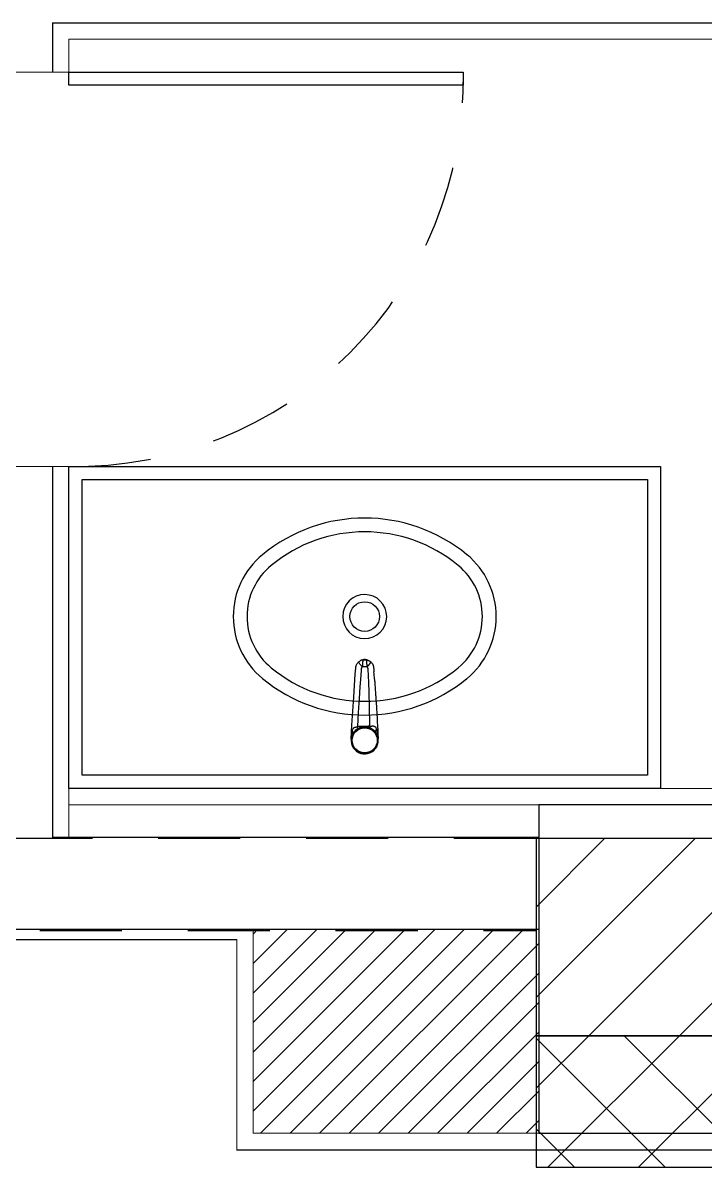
# Model space of a CAD drawing. Header units: millimetres. Extents: x 188.6 to 263.2, y 40.1 to 120.1.
# Drawn here: x 220.759 to 221.797, y 108.808 to 110.549 of the extents above; entities that cross this region are included whole.
import ezdxf

# ---------------------------------------------------------------- set-up
doc = ezdxf.new("R2010")
doc.units = ezdxf.units.MM
doc.linetypes.add('_XREF_APTOS 1003 E 1004$0$HIDDEN2', pattern=[0.1875, 0.125, -0.0625])
doc.linetypes.add('HIDDEN2', pattern=[0.1875, 0.125, -0.0625])
for name, color, linetype in [('_XREF_APTOS 1003 E 1004$0$A-MC-ALVENARIA', 7, 'Continuous'), ('_XREF_APTOS 1003 E 1004$0$E-MC-ESQUADRIAS', 2, 'Continuous'), ('_XREF_APTOS 1003 E 1004$0$L-MC-LAYOUT MOLHADO', 4, 'Continuous'), ('_XREF_APTOS 1003 E 1004$0$P-MC-PILAR', 3, 'Continuous'), ('_XREF_APTOS 1003 E 1004$0$V-MC-VISTA2', 1, 'Continuous'), ('ARQ', 8, 'Continuous'), ('ESTR-PILARES', 11, 'Continuous'), ('ESTR-VIGAS', 11, 'HIDDEN2'), ('ESTRUTURA', 7, 'Continuous')]:
    doc.layers.add(name, color=color, linetype=linetype)
doc.layers.add('_XREF_APTOS 1003 E 1004$0$R-MC-REBOCO', color=1, linetype='Continuous', lineweight=5)

# ---------------------------------------------------------------- blocks, each defined once
blk = doc.blocks.new('A$C1BFF5DEF')
at = {"layer": '_XREF_APTOS 1003 E 1004$0$R-MC-REBOCO'}
h = blk.add_hatch(dxfattribs=at)
h.set_pattern_fill('ANSI31', color=8, scale=0.01)
h.set_pattern_definition([(45, (-2100.62498, -1444.67065), (-0.0224506403, 0.0224506403), [])])
h.paths.add_polyline_path([(22.2207, 0.1149), (22.2207, -0.1951), (22.6553, -0.1951), (22.6553, 0.1149)])
at = {"layer": '_XREF_APTOS 1003 E 1004$0$A-MC-ALVENARIA', "color": 8}
for p, q in [((21.9153, 1.495), (24.4053, 1.495)), ((21.9153, 1.495), (21.9153, 1.42)), ((21.9153, 0.82), (21.9153, 0.2549)), ((22.655, 0.2549), (21.9153, 0.2549)), ((22.655, 0.1149), (21.7003, 0.1149))]:
    blk.add_line(p, q, dxfattribs=at)
at = {"layer": '_XREF_APTOS 1003 E 1004$0$E-MC-ESQUADRIAS', "color": 8}
for p, q in [((21.9403, 1.42), (22.5403, 1.42)), ((21.9403, 1.4), (21.9403, 1.42)), ((22.5403, 1.4), (21.9403, 1.4))]:
    blk.add_line(p, q, dxfattribs=at)
at = {"layer": '_XREF_APTOS 1003 E 1004$0$E-MC-ESQUADRIAS', "color": 8, "linetype": '_XREF_APTOS 1003 E 1004$0$HIDDEN2'}
blk.add_arc((21.9503, 1.41), 0.5901, 269.029, 0.971, dxfattribs=at)
at = {"layer": '_XREF_APTOS 1003 E 1004$0$L-MC-LAYOUT MOLHADO', "color": 8}
for p, q in [((21.9403, 0.8199), (22.8403, 0.8199)), ((21.9403, 0.3299), (21.9403, 0.8199)), ((22.8403, 0.8199), (22.8403, 0.3299)), ((21.9603, 0.7999), (22.8203, 0.7999)), ((21.9603, 0.3499), (21.9603, 0.7999)), ((22.8203, 0.7999), (22.8203, 0.3499)), ((22.381, 0.5223), (22.3814, 0.5226)), ((22.3814, 0.5226), (22.3818, 0.5229)), ((22.3818, 0.5229), (22.3822, 0.5232)), ((22.3822, 0.5232), (22.3823, 0.5233)), ((22.3823, 0.5233), (22.3824, 0.5234)), ((22.3824, 0.5234), (22.3825, 0.5235)), ((22.3825, 0.5235), (22.3826, 0.5236)), ((22.3826, 0.5236), (22.3827, 0.5236)), ((22.3827, 0.5236), (22.3827, 0.5236)), ((22.3827, 0.5236), (22.3827, 0.5236)), ((22.3827, 0.5236), (22.3827, 0.5236)), ((22.3827, 0.5236), (22.3828, 0.5236)), ((22.3833, 0.524), (22.3828, 0.5237)), ((22.3828, 0.5236), (22.3828, 0.5237)), ((22.3846, 0.5245), (22.3833, 0.524)), ((22.3859, 0.5248), (22.3846, 0.5245)), ((22.3873, 0.5249), (22.3859, 0.5248)), ((22.3872, 0.523), (22.3871, 0.5226)), ((22.3871, 0.5226), (22.3871, 0.5221)), ((22.3873, 0.5244), (22.3872, 0.5241)), ((22.3872, 0.5241), (22.3872, 0.5238)), ((22.3872, 0.5238), (22.3872, 0.5235)), ((22.3872, 0.5235), (22.3872, 0.523)), ((22.3878, 0.5251), (22.3873, 0.5249)), ((22.3873, 0.5249), (22.3873, 0.5248)), ((22.3933, 0.5249), (22.3873, 0.5249)), ((22.3873, 0.5248), (22.3873, 0.5246)), ((22.3873, 0.5246), (22.3873, 0.5244)), ((22.388, 0.5253), (22.3878, 0.5251)), ((22.3883, 0.5254), (22.388, 0.5253)), ((22.3885, 0.5255), (22.3883, 0.5254)), ((22.3891, 0.5258), (22.3884, 0.5257)), ((22.3884, 0.5257), (22.3893, 0.5257)), ((22.3887, 0.5255), (22.3885, 0.5255)), ((22.3889, 0.5256), (22.3887, 0.5255)), ((22.3891, 0.5256), (22.3889, 0.5256)), ((22.3899, 0.5258), (22.3891, 0.5258)), ((22.3892, 0.5256), (22.3891, 0.5256)), ((22.3893, 0.5257), (22.3892, 0.5256)), ((22.3896, 0.5257), (22.3893, 0.5257)), ((22.3897, 0.5257), (22.3896, 0.5257)), ((22.3898, 0.5257), (22.3897, 0.5257)), ((22.39, 0.5257), (22.3898, 0.5257)), ((22.3906, 0.5258), (22.3899, 0.5258)), ((22.3901, 0.5258), (22.39, 0.5257)), ((22.3902, 0.5258), (22.3901, 0.5258)), ((22.3903, 0.5258), (22.3902, 0.5258)), ((22.3902, 0.5258), (22.3902, 0.5258)), ((22.3904, 0.5258), (22.3903, 0.5258)), ((22.3903, 0.5258), (22.3903, 0.5258)), ((22.3905, 0.5258), (22.3904, 0.5258)), ((22.3904, 0.5258), (22.3904, 0.5258)), ((22.3904, 0.5258), (22.3904, 0.5258)), ((22.3906, 0.5258), (22.3905, 0.5258)), ((22.3905, 0.5258), (22.3905, 0.5258)), ((22.3907, 0.5257), (22.3906, 0.5258)), ((22.3914, 0.5258), (22.3906, 0.5258)), ((22.3908, 0.5257), (22.3907, 0.5257)), ((22.3909, 0.5257), (22.3908, 0.5257)), ((22.3911, 0.5257), (22.3909, 0.5257)), ((22.3909, 0.5257), (22.3909, 0.5257)), ((22.3913, 0.5257), (22.3911, 0.5257)), ((22.3914, 0.5256), (22.3913, 0.5257)), ((22.3913, 0.5257), (22.3923, 0.5257)), ((22.3923, 0.5257), (22.3914, 0.5258)), ((22.3915, 0.5256), (22.3914, 0.5256)), ((22.3916, 0.5256), (22.3915, 0.5256)), ((22.3917, 0.5256), (22.3916, 0.5256)), ((22.392, 0.5255), (22.3917, 0.5256)), ((22.3922, 0.5254), (22.392, 0.5255)), ((22.3925, 0.5253), (22.3922, 0.5254)), ((22.3923, 0.5257), (22.3923, 0.5257)), ((22.3929, 0.5251), (22.3925, 0.5253)), ((22.3933, 0.5249), (22.3929, 0.5251)), ((22.3933, 0.5247), (22.3933, 0.5249)), ((22.3933, 0.5249), (22.3947, 0.5248)), ((22.3933, 0.5245), (22.3933, 0.5247)), ((22.3933, 0.5243), (22.3933, 0.5245)), ((22.3934, 0.524), (22.3933, 0.5243)), ((22.3934, 0.5255), (22.3938, 0.5254)), ((22.3934, 0.5236), (22.3934, 0.524)), ((22.3934, 0.5232), (22.3934, 0.5236)), ((22.3935, 0.5227), (22.3934, 0.5232)), ((22.3935, 0.5224), (22.3935, 0.5227)), ((22.3938, 0.5254), (22.3943, 0.5253)), ((22.3943, 0.5253), (22.3949, 0.5251)), ((22.3947, 0.5248), (22.396, 0.5245)), ((22.3949, 0.5251), (22.3954, 0.5249)), ((22.3954, 0.5249), (22.3958, 0.5247)), ((22.3958, 0.5247), (22.3964, 0.5245)), ((22.396, 0.5245), (22.3973, 0.524)), ((22.3964, 0.5245), (22.3969, 0.5242)), ((22.3969, 0.5242), (22.3973, 0.524)), ((22.3973, 0.524), (22.3978, 0.5237)), ((22.376, 0.5038), (22.3767, 0.5126)), ((22.3767, 0.5136), (22.3768, 0.514)), ((22.3767, 0.5126), (22.3767, 0.5136)), ((22.3768, 0.5144), (22.3769, 0.5148)), ((22.3768, 0.5142), (22.3768, 0.5144)), ((22.3768, 0.514), (22.3768, 0.5142)), ((22.3769, 0.5148), (22.377, 0.5153)), ((22.377, 0.5153), (22.3771, 0.5158)), ((22.3771, 0.5158), (22.3772, 0.5162)), ((22.3772, 0.5162), (22.3775, 0.5171)), ((22.3775, 0.5171), (22.3778, 0.5179)), ((22.3778, 0.5179), (22.3783, 0.5188)), ((22.3783, 0.5188), (22.3788, 0.5197)), ((22.3788, 0.5197), (22.3795, 0.5206)), ((22.3795, 0.5206), (22.3802, 0.5215)), ((22.3802, 0.5215), (22.381, 0.5223)), ((22.381, 0.5222), (22.381, 0.5223)), ((22.381, 0.5218), (22.381, 0.5222)), ((22.3813, 0.5213), (22.381, 0.5218)), ((22.3817, 0.5206), (22.3813, 0.5213)), ((22.3823, 0.5198), (22.3817, 0.5206)), ((22.383, 0.5189), (22.3823, 0.5198)), ((22.3838, 0.5179), (22.383, 0.5189)), ((22.3847, 0.5169), (22.3838, 0.5179)), ((22.3849, 0.5105), (22.3843, 0.5018)), ((22.3856, 0.5158), (22.3847, 0.5169)), ((22.385, 0.5111), (22.3849, 0.5105)), ((22.3851, 0.5122), (22.385, 0.5116)), ((22.385, 0.5116), (22.385, 0.5111)), ((22.3852, 0.5127), (22.3851, 0.5122)), ((22.3854, 0.513), (22.3852, 0.5127)), ((22.3855, 0.5134), (22.3854, 0.513)), ((22.3858, 0.5137), (22.3855, 0.5134)), ((22.3866, 0.5147), (22.3856, 0.5158)), ((22.386, 0.5141), (22.3858, 0.5137)), ((22.3863, 0.5144), (22.386, 0.5141)), ((22.3866, 0.5147), (22.3863, 0.5144)), ((22.3867, 0.5159), (22.3866, 0.5154)), ((22.3866, 0.5154), (22.3866, 0.5147)), ((22.394, 0.5147), (22.3866, 0.5147)), ((22.3868, 0.5172), (22.3867, 0.5164)), ((22.3867, 0.5164), (22.3867, 0.5159)), ((22.3869, 0.5193), (22.3868, 0.5186)), ((22.3868, 0.5186), (22.3868, 0.5179)), ((22.3868, 0.5179), (22.3868, 0.5172)), ((22.387, 0.5204), (22.3869, 0.5197)), ((22.3869, 0.5197), (22.3869, 0.5193)), ((22.3871, 0.5221), (22.387, 0.5215)), ((22.387, 0.5215), (22.387, 0.521)), ((22.387, 0.521), (22.387, 0.5204)), ((22.3935, 0.522), (22.3935, 0.5224)), ((22.3936, 0.5216), (22.3935, 0.522)), ((22.3936, 0.521), (22.3936, 0.5216)), ((22.3936, 0.5203), (22.3936, 0.521)), ((22.3937, 0.5197), (22.3936, 0.5203)), ((22.3937, 0.519), (22.3937, 0.5197)), ((22.3938, 0.5183), (22.3937, 0.519)), ((22.3938, 0.5177), (22.3938, 0.5183)), ((22.3939, 0.5169), (22.3938, 0.5177)), ((22.3939, 0.5162), (22.3939, 0.5169)), ((22.3939, 0.5155), (22.3939, 0.5162)), ((22.394, 0.5147), (22.3939, 0.5155)), ((22.394, 0.5147), (22.3943, 0.5151)), ((22.3942, 0.5145), (22.394, 0.5147)), ((22.3945, 0.5142), (22.3942, 0.5145)), ((22.3943, 0.5151), (22.3947, 0.5155)), ((22.3947, 0.5139), (22.3945, 0.5142)), ((22.3947, 0.5155), (22.3951, 0.5159)), ((22.3949, 0.5136), (22.3947, 0.5139)), ((22.395, 0.5133), (22.3949, 0.5136)), ((22.3952, 0.513), (22.395, 0.5133)), ((22.3951, 0.5159), (22.3955, 0.5163)), ((22.3953, 0.5128), (22.3952, 0.513)), ((22.3953, 0.5127), (22.3953, 0.5128)), ((22.3954, 0.5125), (22.3953, 0.5127)), ((22.3954, 0.5123), (22.3954, 0.5125)), ((22.3954, 0.5122), (22.3954, 0.5123)), ((22.3955, 0.5119), (22.3954, 0.5122)), ((22.3955, 0.5163), (22.3958, 0.5168)), ((22.3955, 0.5117), (22.3955, 0.5119)), ((22.3955, 0.5115), (22.3955, 0.5117)), ((22.3955, 0.5113), (22.3955, 0.5115)), ((22.3956, 0.511), (22.3955, 0.5113)), ((22.3956, 0.5106), (22.3956, 0.511)), ((22.3956, 0.5102), (22.3956, 0.5106)), ((22.3956, 0.5099), (22.3956, 0.5102)), ((22.3957, 0.5095), (22.3956, 0.5099)), ((22.3957, 0.5091), (22.3957, 0.5095)), ((22.3957, 0.5087), (22.3957, 0.5091)), ((22.3957, 0.5083), (22.3957, 0.5087)), ((22.3958, 0.508), (22.3957, 0.5083)), ((22.3958, 0.5168), (22.3962, 0.5172)), ((22.3958, 0.5076), (22.3958, 0.508)), ((22.3958, 0.5072), (22.3958, 0.5076)), ((22.3959, 0.5052), (22.3958, 0.5072)), ((22.396, 0.5033), (22.3959, 0.5052)), ((22.3962, 0.5172), (22.3966, 0.5176)), ((22.3966, 0.5176), (22.397, 0.5181)), ((22.397, 0.5181), (22.3973, 0.5185)), ((22.3973, 0.5185), (22.3976, 0.5189)), ((22.3976, 0.5189), (22.398, 0.5193)), ((22.398, 0.5193), (22.3983, 0.5197)), ((22.3983, 0.5197), (22.3985, 0.5201)), ((22.3985, 0.5201), (22.3988, 0.5204)), ((22.3988, 0.5204), (22.399, 0.5207)), ((22.399, 0.5207), (22.3992, 0.521)), ((22.3992, 0.521), (22.3993, 0.5213)), ((22.3993, 0.5213), (22.3995, 0.5215)), ((22.3995, 0.5217), (22.3996, 0.5219)), ((22.3995, 0.5215), (22.3995, 0.5217)), ((22.3997, 0.5222), (22.3996, 0.5223)), ((22.3996, 0.5223), (22.4004, 0.5215)), ((22.3996, 0.5219), (22.3997, 0.522)), ((22.3997, 0.5221), (22.3997, 0.5222)), ((22.3997, 0.522), (22.3997, 0.5221)), ((22.4004, 0.5215), (22.4011, 0.5206)), ((22.4011, 0.5206), (22.4018, 0.5197)), ((22.4018, 0.5197), (22.4024, 0.5187)), ((22.4024, 0.5187), (22.4027, 0.5181)), ((22.4027, 0.5181), (22.403, 0.5174)), ((22.403, 0.5174), (22.4032, 0.5168)), ((22.4032, 0.5168), (22.4033, 0.5165)), ((22.4033, 0.5165), (22.4034, 0.5163)), ((22.4034, 0.5163), (22.4035, 0.5158)), ((22.4035, 0.5158), (22.4036, 0.5153)), ((22.4036, 0.5153), (22.4037, 0.515)), ((22.4037, 0.515), (22.4037, 0.5149)), ((22.4037, 0.5149), (22.4037, 0.5148)), ((22.4037, 0.5148), (22.4037, 0.5148)), ((22.4037, 0.5148), (22.4037, 0.5148)), ((22.4037, 0.5148), (22.4037, 0.5148)), ((22.4037, 0.5148), (22.4037, 0.5148)), ((22.4037, 0.5148), (22.4037, 0.5148)), ((22.4037, 0.5148), (22.4038, 0.5135)), ((22.4038, 0.5135), (22.4039, 0.5128)), ((22.4039, 0.5128), (22.404, 0.5121)), ((22.404, 0.5121), (22.404, 0.5113)), ((22.404, 0.5113), (22.4041, 0.5106)), ((22.4041, 0.5106), (22.4041, 0.5099)), ((22.4041, 0.5099), (22.4042, 0.5092)), ((22.4042, 0.5092), (22.4042, 0.5086)), ((22.4042, 0.5086), (22.4043, 0.5081)), ((22.4043, 0.5081), (22.4043, 0.5075)), ((22.4043, 0.5075), (22.4044, 0.5071)), ((22.3747, 0.4863), (22.376, 0.5038)), ((22.3843, 0.5018), (22.383, 0.4843)), ((22.3961, 0.5013), (22.396, 0.5033)), ((22.3962, 0.4992), (22.3961, 0.5013)), ((22.3963, 0.4971), (22.3962, 0.4992)), ((22.3964, 0.495), (22.3963, 0.4971)), ((22.3965, 0.4944), (22.3964, 0.495)), ((22.3965, 0.4937), (22.3965, 0.4944)), ((22.3965, 0.493), (22.3965, 0.4937)), ((22.3965, 0.4923), (22.3965, 0.493)), ((22.3966, 0.4916), (22.3965, 0.4923)), ((22.3966, 0.4909), (22.3966, 0.4916)), ((22.3967, 0.4881), (22.3966, 0.4909)), ((22.3968, 0.4852), (22.3967, 0.4881)), ((22.4052, 0.4958), (22.4053, 0.495)), ((22.4053, 0.495), (22.4053, 0.4945)), ((22.4053, 0.4945), (22.4053, 0.494)), ((22.4053, 0.494), (22.4054, 0.4935)), ((22.4054, 0.4935), (22.4054, 0.493)), ((22.4054, 0.493), (22.4055, 0.4925)), ((22.4055, 0.4925), (22.4055, 0.4922)), ((22.4055, 0.4922), (22.4055, 0.4919)), ((22.4055, 0.4919), (22.4055, 0.4915)), ((22.4055, 0.4915), (22.4056, 0.4899)), ((22.4056, 0.4899), (22.4058, 0.4882)), ((22.4058, 0.4882), (22.4059, 0.4864)), ((22.3735, 0.4688), (22.3747, 0.4863)), ((22.383, 0.4843), (22.3818, 0.4668)), ((22.3969, 0.4818), (22.3968, 0.4852)), ((22.397, 0.4783), (22.3969, 0.4818)), ((22.3971, 0.4746), (22.397, 0.4783)), ((22.3972, 0.4707), (22.3971, 0.4746)), ((22.3972, 0.4696), (22.3972, 0.4707)), ((22.4059, 0.4864), (22.406, 0.4845)), ((22.406, 0.4845), (22.4062, 0.4826)), ((22.4062, 0.4826), (22.4063, 0.4805)), ((22.4063, 0.4805), (22.4064, 0.4788)), ((22.4064, 0.4788), (22.4065, 0.477)), ((22.4065, 0.477), (22.4067, 0.4752)), ((22.4067, 0.4752), (22.4068, 0.4735)), ((22.4068, 0.4735), (22.4068, 0.4729)), ((22.4068, 0.4729), (22.4069, 0.4724)), ((22.4069, 0.4724), (22.4069, 0.4723)), ((22.4069, 0.4723), (22.4069, 0.4722)), ((22.4069, 0.4722), (22.4069, 0.472)), ((22.4069, 0.472), (22.4069, 0.4718)), ((22.4069, 0.4718), (22.4069, 0.4713)), ((22.4069, 0.4713), (22.407, 0.4707)), ((22.407, 0.4707), (22.407, 0.47)), ((22.3721, 0.4475), (22.3735, 0.4688)), ((22.3818, 0.4668), (22.3804, 0.4453)), ((22.3973, 0.4685), (22.3972, 0.4696)), ((22.3973, 0.4674), (22.3973, 0.4685)), ((22.3973, 0.4663), (22.3973, 0.4674)), ((22.3973, 0.4652), (22.3973, 0.4663)), ((22.3974, 0.4641), (22.3973, 0.4652)), ((22.3974, 0.463), (22.3974, 0.4641)), ((22.3974, 0.4619), (22.3974, 0.463)), ((22.3975, 0.4562), (22.3974, 0.4619)), ((22.3976, 0.4506), (22.3975, 0.4562)), ((22.407, 0.47), (22.4071, 0.4692)), ((22.4071, 0.4692), (22.4071, 0.469)), ((22.4071, 0.469), (22.4071, 0.4681)), ((22.4071, 0.4681), (22.4072, 0.467)), ((22.4072, 0.467), (22.4073, 0.4661)), ((22.4073, 0.4661), (22.4073, 0.4652)), ((22.4073, 0.4652), (22.4074, 0.465)), ((22.4074, 0.465), (22.4074, 0.4647)), ((22.4074, 0.4647), (22.4074, 0.4645)), ((22.4074, 0.4645), (22.4074, 0.4642)), ((22.4074, 0.4642), (22.4074, 0.4639)), ((22.4074, 0.4639), (22.4074, 0.4637)), ((22.4074, 0.4637), (22.4076, 0.4609)), ((22.4076, 0.4609), (22.4078, 0.4582)), ((22.4078, 0.4582), (22.408, 0.4557)), ((22.408, 0.4557), (22.4081, 0.4534)), ((22.4081, 0.4534), (22.4082, 0.452)), ((22.3709, 0.4262), (22.3721, 0.4475)), ((22.3804, 0.4453), (22.3791, 0.4239)), ((22.3976, 0.4496), (22.3976, 0.4506)), ((22.3977, 0.4486), (22.3976, 0.4496)), ((22.3977, 0.4476), (22.3977, 0.4486)), ((22.3977, 0.4466), (22.3977, 0.4476)), ((22.3977, 0.4455), (22.3977, 0.4466)), ((22.3978, 0.4418), (22.3977, 0.4455)), ((22.3979, 0.4383), (22.3978, 0.4418)), ((22.398, 0.4346), (22.3979, 0.4383)), ((22.4082, 0.452), (22.4083, 0.4504)), ((22.4083, 0.4504), (22.4084, 0.4487)), ((22.4084, 0.4487), (22.4085, 0.4471)), ((22.4085, 0.4471), (22.4086, 0.4455)), ((22.4086, 0.4455), (22.4088, 0.442)), ((22.4088, 0.442), (22.409, 0.4385)), ((22.409, 0.4385), (22.4092, 0.4351)), ((22.3697, 0.4049), (22.3709, 0.4262)), ((22.3714, 0.4171), (22.3717, 0.4181)), ((22.3717, 0.4181), (22.3719, 0.4189)), ((22.3719, 0.4189), (22.3723, 0.4198)), ((22.3723, 0.4198), (22.3727, 0.4206)), ((22.3727, 0.4206), (22.373, 0.4211)), ((22.373, 0.4211), (22.3733, 0.4215)), ((22.3733, 0.4215), (22.3736, 0.4218)), ((22.3736, 0.4218), (22.3739, 0.4221)), ((22.3739, 0.4221), (22.3742, 0.4223)), ((22.3742, 0.4223), (22.3746, 0.4226)), ((22.3746, 0.4226), (22.3749, 0.4228)), ((22.3749, 0.4228), (22.3752, 0.4229)), ((22.3752, 0.4229), (22.3755, 0.423)), ((22.3755, 0.423), (22.3758, 0.4231)), ((22.3758, 0.4231), (22.3761, 0.4231)), ((22.3774, 0.4189), (22.376, 0.4178)), ((22.3761, 0.4231), (22.3767, 0.4232)), ((22.3767, 0.4232), (22.3773, 0.4233)), ((22.3773, 0.4233), (22.3777, 0.4234)), ((22.3788, 0.4199), (22.3774, 0.4189)), ((22.3777, 0.4234), (22.3781, 0.4235)), ((22.3781, 0.4235), (22.3785, 0.4236)), ((22.3785, 0.4236), (22.3786, 0.4236)), ((22.3786, 0.4236), (22.3788, 0.4237)), ((22.3788, 0.4237), (22.379, 0.4238)), ((22.38, 0.4206), (22.3788, 0.4199)), ((22.379, 0.4238), (22.3791, 0.4239)), ((22.3791, 0.4239), (22.3806, 0.4242)), ((22.3795, 0.4224), (22.3791, 0.4239)), ((22.38, 0.4206), (22.3795, 0.4224)), ((22.3806, 0.4242), (22.3821, 0.4244)), ((22.3821, 0.4244), (22.3837, 0.4246)), ((22.3837, 0.4246), (22.3852, 0.4246)), ((22.3852, 0.4246), (22.3954, 0.4246)), ((22.3852, 0.4228), (22.3852, 0.4246)), ((22.3954, 0.4228), (22.3852, 0.4228)), ((22.3954, 0.4228), (22.3954, 0.4246)), ((22.3981, 0.431), (22.398, 0.4346)), ((22.3989, 0.4215), (22.398, 0.4219)), ((22.3981, 0.4276), (22.3981, 0.431)), ((22.3982, 0.4245), (22.3981, 0.4276)), ((22.3982, 0.4245), (22.3984, 0.4244)), ((22.3984, 0.4244), (22.3986, 0.4244)), ((22.3986, 0.4244), (22.3988, 0.4244)), ((22.3988, 0.4244), (22.3991, 0.4244)), ((22.3999, 0.4211), (22.3989, 0.4215)), ((22.3991, 0.4244), (22.3994, 0.4245)), ((22.3994, 0.4245), (22.4002, 0.4246)), ((22.4008, 0.4206), (22.3999, 0.4211)), ((22.4002, 0.4246), (22.401, 0.4248)), ((22.4016, 0.4201), (22.4008, 0.4206)), ((22.401, 0.4248), (22.4015, 0.4249)), ((22.4015, 0.4249), (22.4021, 0.4249)), ((22.4029, 0.4192), (22.4016, 0.4201)), ((22.4021, 0.4249), (22.4024, 0.4249)), ((22.4024, 0.4249), (22.4028, 0.4249)), ((22.4028, 0.4249), (22.4031, 0.4249)), ((22.4041, 0.4183), (22.4029, 0.4192)), ((22.4031, 0.4249), (22.4034, 0.4249)), ((22.4034, 0.4249), (22.4036, 0.4249)), ((22.4036, 0.4249), (22.4039, 0.4248)), ((22.4039, 0.4248), (22.4042, 0.4247)), ((22.4051, 0.4174), (22.4041, 0.4183)), ((22.4042, 0.4247), (22.4045, 0.4246)), ((22.4045, 0.4246), (22.4049, 0.4245)), ((22.4049, 0.4245), (22.4053, 0.4242)), ((22.4053, 0.4242), (22.4055, 0.4241)), ((22.4055, 0.4241), (22.4057, 0.4239)), ((22.4057, 0.4239), (22.4061, 0.4236)), ((22.4061, 0.4236), (22.4065, 0.4233)), ((22.4065, 0.4233), (22.4068, 0.4229)), ((22.4068, 0.4229), (22.407, 0.4225)), ((22.407, 0.4225), (22.4074, 0.4218)), ((22.4074, 0.4218), (22.4078, 0.4211)), ((22.4074, 0.4175), (22.4078, 0.419)), ((22.4078, 0.4211), (22.408, 0.4205)), ((22.4078, 0.419), (22.4082, 0.4199)), ((22.408, 0.4205), (22.4082, 0.4199)), ((22.4082, 0.4199), (22.409, 0.4171)), ((22.4092, 0.4351), (22.4094, 0.4314)), ((22.4094, 0.4314), (22.4098, 0.4249)), ((22.4098, 0.4249), (22.4101, 0.4186)), ((22.4101, 0.4186), (22.4105, 0.4123)), ((22.3697, 0.4052), (22.3698, 0.4061)), ((22.3697, 0.4051), (22.3697, 0.4052)), ((22.3697, 0.405), (22.3697, 0.4051)), ((22.3697, 0.4049), (22.3697, 0.405)), ((22.3697, 0.405), (22.3697, 0.405)), ((22.3697, 0.4049), (22.3697, 0.4049)), ((22.3697, 0.4049), (22.3697, 0.4049)), ((22.3697, 0.4049), (22.3697, 0.4049)), ((22.3697, 0.4049), (22.3697, 0.4049)), ((22.3697, 0.4049), (22.3697, 0.4049)), ((22.3697, 0.4049), (22.3697, 0.4049)), ((22.3697, 0.4049), (22.3697, 0.4049)), ((22.3697, 0.4049), (22.3697, 0.4049)), ((22.3697, 0.4048), (22.3697, 0.4046)), ((22.3697, 0.4046), (22.3697, 0.4046)), ((22.3698, 0.4061), (22.3699, 0.4071)), ((22.3699, 0.4071), (22.3703, 0.4108)), ((22.3703, 0.4108), (22.3709, 0.4145)), ((22.3709, 0.4145), (22.3714, 0.4171)), ((22.372, 0.4158), (22.3714, 0.4171)), ((22.3723, 0.4132), (22.3717, 0.412)), ((22.3717, 0.412), (22.3721, 0.4132)), ((22.3722, 0.4145), (22.372, 0.4158)), ((22.3721, 0.4132), (22.3722, 0.4145)), ((22.373, 0.4143), (22.3723, 0.4132)), ((22.3737, 0.4152), (22.373, 0.4143)), ((22.3743, 0.416), (22.3737, 0.4152)), ((22.3752, 0.4169), (22.3743, 0.416)), ((22.376, 0.4178), (22.3752, 0.4169)), ((22.4061, 0.4163), (22.4051, 0.4174)), ((22.4069, 0.4154), (22.4061, 0.4163)), ((22.4076, 0.4145), (22.4069, 0.4154)), ((22.4073, 0.4162), (22.4074, 0.4175)), ((22.4075, 0.4149), (22.4073, 0.4162)), ((22.408, 0.4137), (22.4075, 0.4149)), ((22.408, 0.4137), (22.4076, 0.4145)), ((22.409, 0.4171), (22.4096, 0.4143)), ((22.4096, 0.4143), (22.4103, 0.4108)), ((22.4103, 0.4108), (22.4105, 0.4087)), ((22.4105, 0.4123), (22.4108, 0.4063)), ((22.4105, 0.4087), (22.4107, 0.4075)), ((22.4107, 0.4075), (22.4107, 0.4069)), ((22.4107, 0.4069), (22.4108, 0.4066)), ((22.4108, 0.4066), (22.4108, 0.4065)), ((22.4108, 0.4065), (22.4108, 0.4064)), ((22.4108, 0.4064), (22.4108, 0.4064)), ((22.4108, 0.4064), (22.4108, 0.4063)), ((22.4108, 0.4063), (22.4108, 0.4062)), ((22.4108, 0.4063), (22.4108, 0.4063)), ((22.4108, 0.4063), (22.4108, 0.4063)), ((22.4108, 0.4063), (22.4108, 0.4063)), ((22.4108, 0.4063), (22.4108, 0.4063)), ((22.4108, 0.4063), (22.4108, 0.4062)), ((22.4108, 0.4062), (22.4108, 0.4062)), ((22.4108, 0.4062), (22.4108, 0.4058)), ((22.8203, 0.3499), (21.9603, 0.3499)), ((22.8403, 0.3299), (21.9403, 0.3299))]:
    blk.add_line(p, q, dxfattribs=at)
for centre, radius in [((22.3903, 0.5914), 0.0225), ((22.3903, 0.403), 0.0195), ((22.3903, 0.403), 0.0191)]:
    blk.add_circle(centre, radius, dxfattribs=at)
for centre, radius, start, end in [((22.3903, 0.4967), 0.2446, 50.5063, 129.4937), ((22.3903, 0.4967), 0.2236, 50.5063, 129.4937), ((22.3123, 0.5914), 0.122, 129.4937, 230.5063), ((22.4683, 0.5914), 0.122, 309.4937, 50.5063), ((22.3123, 0.5914), 0.101, 129.4937, 230.5063), ((22.4683, 0.5914), 0.101, 309.4937, 50.5064), ((22.3903, 0.5914), 0.0335, 0, 359.3185), ((22.3902, 0.5123), 0.0136, 102.4001, 123.0332), ((22.3896, 0.5149), 0.0109, 96.4456, 102.3614), ((22.391, 0.5149), 0.0109, 77.2283, 83.0963), ((22.3905, 0.5124), 0.0135, 47.2407, 56.8896), ((22.3903, 0.686), 0.2236, 230.5062, 309.4936), ((19.3899, 0.2736), 3.0235, 4.2155, 4.4292), ((22.3903, 0.686), 0.2446, 230.5062, 309.4936), ((22.3903, 0.403), 0.0204, 104.4666, 75.5334), ((22.3902, 0.4028), 0.0205, 104.0619, 120.0027), ((22.3955, 0.3981), 0.0265, 84.0406, 90.134), ((22.3904, 0.4028), 0.0205, 68.4737, 75.9324), ((22.9674, 0.3622), 0.5726, 173.7595, 174.015), ((22.3903, 0.403), 0.0207, 154.1045, 31.2083)]:
    blk.add_arc(centre, radius, start, end, dxfattribs=at)
at = {"layer": '_XREF_APTOS 1003 E 1004$0$P-MC-PILAR', "color": 8}
blk.add_lwpolyline([(22.6553, -0.1951), (23.455, -0.1951), (23.455, 0.3049), (22.6553, 0.3049)], close=True, dxfattribs=at)
at = {"layer": '_XREF_APTOS 1003 E 1004$0$R-MC-REBOCO', "color": 8}
for p, q in [((21.9403, 1.47), (24.3803, 1.47)), ((21.9403, 1.47), (21.9403, 1.42)), ((21.9403, 1.42), (21.8103, 1.42)), ((21.9403, 0.82), (21.8253, 0.82)), ((21.9403, 0.82), (21.9403, 0.3049)), ((23.48, 0.3299), (21.9403, 0.3299)), ((22.6553, 0.3049), (21.9403, 0.3049)), ((21.9403, 0.3049), (21.9403, 0.2549)), ((22.2207, 0.1149), (22.2207, -0.1951)), ((22.1957, 0.1), (22.1957, -0.2201)), ((23.455, -0.1951), (22.2207, -0.1951)), ((22.1953, -0.221), (23.48, -0.221)), ((23.48, -0.2201), (22.1957, -0.2201))]:
    blk.add_line(p, q, dxfattribs=at)
at = {"layer": '_XREF_APTOS 1003 E 1004$0$V-MC-VISTA2', "color": 8}
for p, q in [((22.5403, 1.42), (22.5403, 1.4)), ((20.4003, 0.1), (22.1957, 0.1))]:
    blk.add_line(p, q, dxfattribs=at)
blk = doc.blocks.new('COBERTURA_29-09-2016')
at = {"layer": 'ESTR-PILARES', "linetype": 'Continuous'}
for p, q in [((14.86, 1.438), (15.102, 1.68)), ((14.86, 1.5759), (14.9641, 1.68)), ((14.9399, 1.38), (15.2399, 1.68)), ((15.0778, 1.38), (15.3778, 1.68)), ((14.86, 1.3001), (14.9399, 1.38)), ((14.86, 1.3762), (15.0562, 1.18)), ((14.8778, 1.18), (15.0778, 1.38)), ((14.9941, 1.38), (15.1941, 1.18)), ((15.0157, 1.18), (15.2157, 1.38)), ((14.86, 1.2383), (14.9183, 1.18))]:
    blk.add_line(p, q, dxfattribs=at)
for points in [[(14.86, 1.38), (15.66, 1.38), (15.66, 1.68), (14.86, 1.68), (14.86, 1.38)], [(15.66, 1.38), (14.86, 1.38), (14.86, 1.18), (15.66, 1.18), (15.66, 1.38)]]:
    blk.add_lwpolyline(points, dxfattribs=at)
at = {"layer": 'ESTR-VIGAS'}
for points in [[(14.86, 1.68), (9.28, 1.68)], [(9.38, 1.54), (14.86, 1.54)]]:
    blk.add_lwpolyline(points, dxfattribs=at)

msp = doc.modelspace()

# ---------------------------------------------------------------- block references
at = {"layer": 'ARQ'}
msp.add_blockref('A$C1BFF5DEF', (198.8891, 109.0543), dxfattribs=at)

# ---------------------------------------------------------------- next in the draw order: block references
at = {"layer": 'ESTRUTURA'}
msp.add_blockref('COBERTURA_29-09-2016', (206.6802, 107.6277), dxfattribs=at)

doc.saveas('drawing.dxf')
